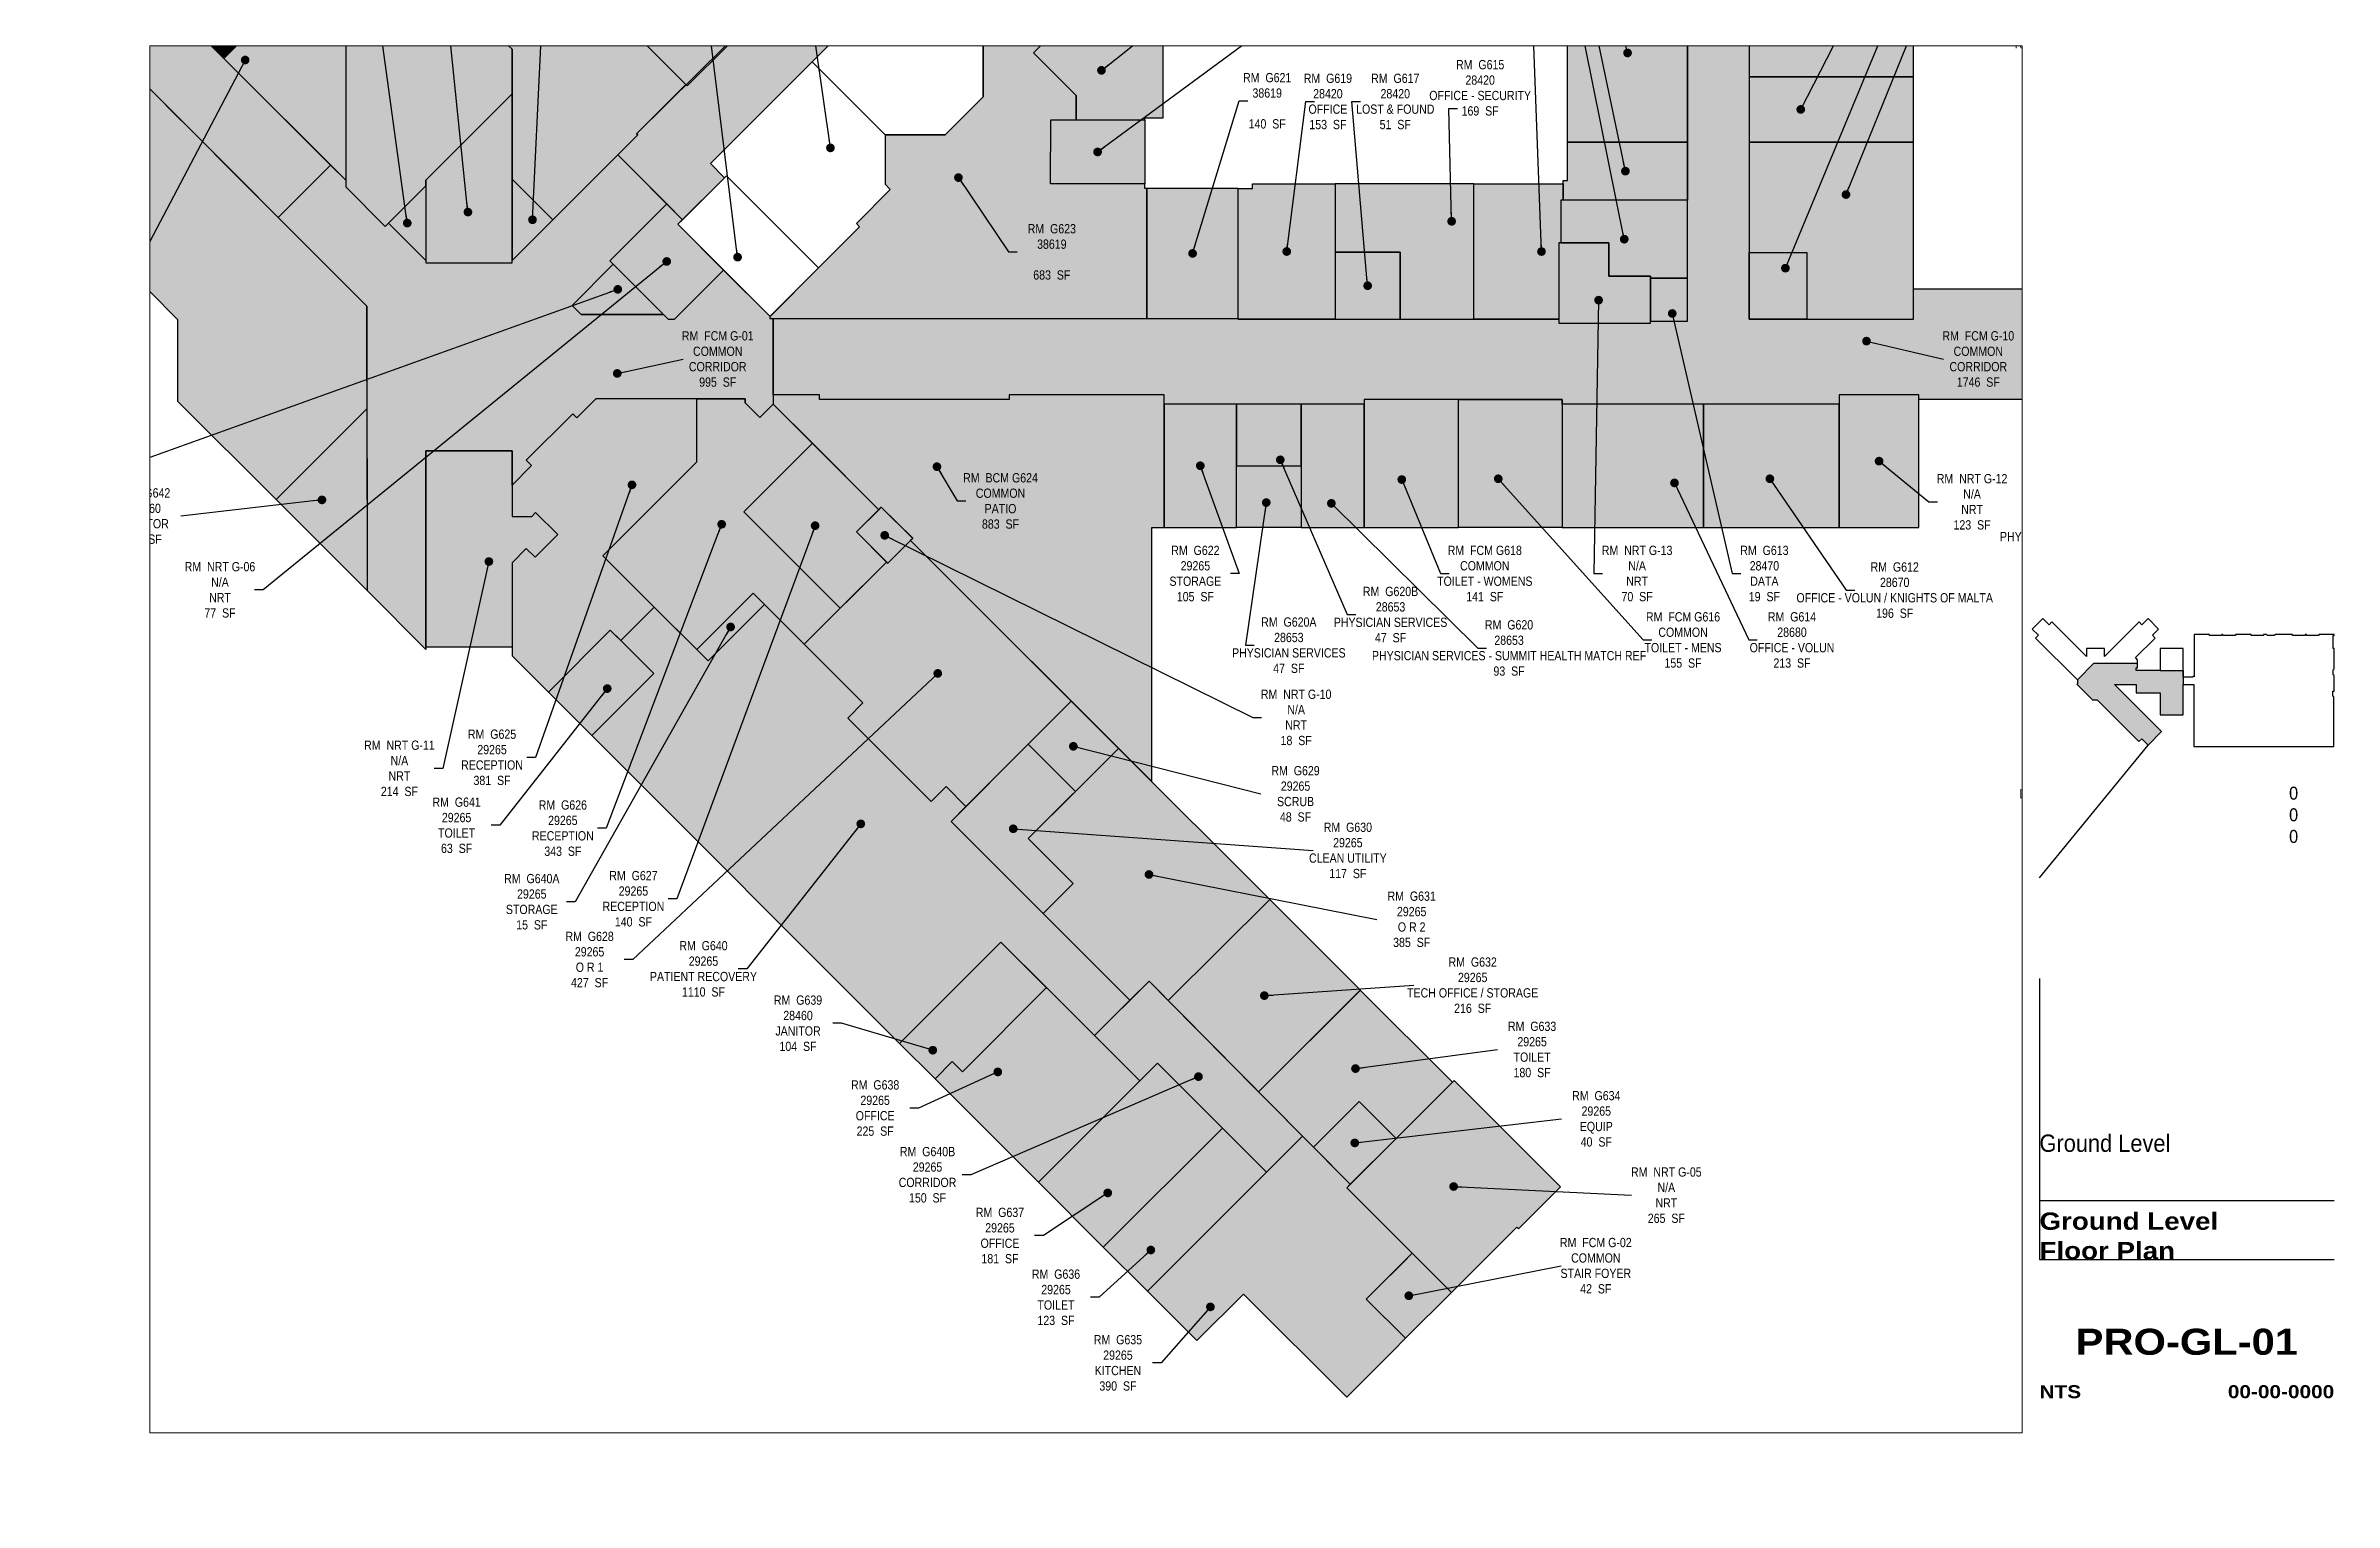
# Paper-space layout '01 new' of a CAD drawing. Header units: inches. Extents: x 0 to 16.5, y 0 to 10.5.
# The model-space entities are those that its viewports show. They can reach past a viewport. Long polylines and large blocks are cut down to what shows.
import ezdxf
from ezdxf.enums import TextEntityAlignment as Align

# ---------------------------------------------------------------- set-up
doc = ezdxf.new("R2010")
doc.units = ezdxf.units.IN
doc.header["$MEASUREMENT"] = 0
doc.layers.get('Defpoints').update_dxf_attribs({"color": 31})
for name, color, linetype in [('0-LABEL', 3, 'Continuous'), ('1-NRT', 200, 'Continuous'), ('1-NRT-PTN', 253, 'Continuous'), ('2-BCM', 140, 'Continuous'), ('2-BCM-PTN', 250, 'Continuous'), ('3-FCM', 190, 'Continuous'), ('3-FCM-PTN', 9, 'Continuous'), ('4-OCC', 6, 'Continuous'), ('4-OCC-PTN', 95, 'Continuous'), ('4-VACANT', 60, 'Continuous'), ('T-8', 8, 'Continuous'), ('T-TTLBLK-5', 5, 'Continuous')]:
    doc.layers.add(name, color=color, linetype=linetype)
doc.styles.add('Arial90', font='arial.ttf', dxfattribs={"width": 0.9})
doc.styles.add('ArialBlack', font='')
doc.styles.add('ArialN', font='ARIALN.TTF')
doc.styles.get('ArialBlack').set_extended_font_data('Arial Black')
doc.dimstyles.new('AB-120', dxfattribs={"dimscale": 120, "dimtxt": 0.125, "dimasz": 0.09375, "dimexe": 0.0625, "dimexo": 0.125, "dimgap": 0.375, "dimtad": 0, "dimtih": 1, "dimtoh": 1, "dimdec": 4, "dimrnd": 0.0625, "dimzin": 0, "dimdsep": 46, "dimlunit": 4, "dimtxsty": 'ArialN', "dimblk": 'ARCHTICK', "dimcen": 0.09375, "dimclrd": 256, "dimclre": 256, "dimclrt": 256, "dimadec": 0, "dimazin": 0, "dimtfac": 1, "dimtdec": 4, "dimtofl": 0, "dimtmove": 2, "dimatfit": 3, "dimldrblk": 'DOT', "dimfxl": 0, "dimfrac": 2, "dimtolj": 1, "dimtzin": 0, "dimlwd": -1, "dimlwe": -1, "dimarcsym": 0})

# ---------------------------------------------------------------- blocks, each defined once
blk = doc.blocks.new('gl outline')
at = {"layer": 'T-8'}
for points in [[(15.716, 2.25), (15.716, 2.248), (15.707, 2.248), (15.707, 2.244), (15.638, 2.244), (15.638, 2.451), (15.473, 2.451), (15.473, 2.291), (15.299, 2.291), (15.299, 2.312), (15.308, 2.312), (15.308, 2.37), (15.294, 2.385), (15.436, 2.526), (15.416, 2.546), (15.461, 2.591), (15.385, 2.667), (15.34, 2.622), (15.32, 2.642), (15.07, 2.392), (15.07, 2.451), (14.941, 2.451), (14.941, 2.392), (14.69, 2.642), (14.671, 2.622), (14.625, 2.667), (14.549, 2.591), (14.594, 2.546), (14.574, 2.526), (14.875, 2.225), (14.875, 2.197), (14.871, 2.194), (14.987, 2.078), (14.991, 2.081), (15.018, 2.081), (15.319, 1.78), (15.34, 1.8), (15.385, 1.755), (15.481, 1.852), (15.142, 2.191), (15.3, 2.191), (15.3, 2.132), (15.473, 2.132), (15.473, 1.972), (15.638, 1.972), (15.638, 2.191), (15.715, 2.191)], [(15.715, 2.191), (15.715, 1.744), (16.725, 1.744), (16.725, 1.95), (16.724, 1.95), (16.724, 2.102), (16.717, 2.108), (16.717, 2.108), (16.717, 2.143), (16.727, 2.143), (16.727, 2.256), (16.719, 2.262), (16.719, 2.296), (16.727, 2.303), (16.727, 2.351), (16.727, 2.451), (16.719, 2.451), (16.719, 2.544), (16.727, 2.544), (16.727, 2.552), (16.615, 2.552), (16.615, 2.544), (16.527, 2.544), (16.527, 2.552), (16.517, 2.552), (16.517, 2.544), (16.427, 2.544), (16.427, 2.552), (16.303, 2.552), (16.295, 2.544), (16.247, 2.544), (16.239, 2.552), (16.217, 2.552), (16.217, 2.544), (16.127, 2.544), (16.127, 2.552), (16.015, 2.552), (16.015, 2.544), (15.925, 2.544), (15.925, 2.552), (15.917, 2.552), (15.917, 2.544), (15.827, 2.544), (15.827, 2.552), (15.716, 2.552), (15.716, 2.25), (15.716, 2.247)]]:
    blk.add_lwpolyline(points, dxfattribs=at)
blk = doc.blocks.new('sheettext_11x17_occ')
at = {"layer": 'Defpoints'}
for p, q in [((0, 3.276), (0, 1.251)), ((0, 1.676), (2.125, 1.676)), ((0, 1.251), (2.125, 1.251))]:
    blk.add_line(p, q, dxfattribs=at)
at = {"style": 'Arial90', "width": 0.9}
for tag, p in [('INTERIORGROSSAREA', (1.865, 4.565)), ('USEABLEAREA', (1.865, 4.409)), ('COMMONAREA', (1.865, 4.253))]:
    blk.add_attdef(tag, text='', height=0.0938, dxfattribs=at).set_placement(p, align=Align.RIGHT)
blk.add_attdef('FLOOR', text='', height=0.125, dxfattribs=at).set_placement((0, 2.151), align=Align.TOP_LEFT)
at = {"layer": 'T-8', "style": 'ArialBlack'}
for tag, p, height in [('TITLE_1', (0, 1.464), 0.125), ('TITLE_2', (0, 1.251), 0.125), ('SCALE', (0, 0.25), 0.0938)]:
    blk.add_attdef(tag, p, '', height=height, dxfattribs=at)
blk.add_attdef('DWG#', text='', height=0.188, dxfattribs=at).set_placement((1.062, 0.751), align=Align.TOP_CENTER)
blk.add_attdef('DATE', text='', height=0.0938, dxfattribs=at).set_placement((2.125, 0.25), align=Align.RIGHT)
blk = doc.blocks.new('_ArchTick')
at = {"const_width": 0.15}
blk.add_lwpolyline([(-0.5, -0.5), (0.5, 0.5)], dxfattribs=at)
blk = doc.blocks.new('_Dot')
at = {"lineweight": -2}
blk.add_line((-0.5, 0), (-1, 0), dxfattribs=at)
at = {"const_width": 0.5}
blk.add_lwpolyline([(-0.25, 0, 1), (0.25, 0, 1)], format="xyb", close=True, dxfattribs=at)

msp = doc.modelspace()

# ---------------------------------------------------------------- hatches: boundary and pattern name
at = {"layer": '1-NRT-PTN'}
for points in [[(-1919, 1787.7), (-1919, 1680.4), (-1807.1, 1680.4), (-1807.1, 1899.7)], [(-1604.8, 1607.4), (-1596.3, 1607.4), (-1532.6, 1671), (-1591.9, 1730.3), (-1585.9, 1736.3), (-1606.4, 1756.8), (-1680.3, 1682.9)], [(-383.8, 1663), (-383.8, 1706.4), (-448.5, 1706.4), (-448.5, 1602), (-329.7, 1602), (-329.7, 1663)], [(18.5, 1509), (-84.7, 1509), (-84.7, 1337), (18.5, 1337)], [(-1807.1, 1181.7), (-1919, 1181.7), (-1919, 1436.2), (-1807.1, 1436.2), (-1807.1, 1351.3), (-1781.6, 1351.3), (-1776.7, 1356.2), (-1748, 1327.6), (-1777.4, 1298.3), (-1788.7, 1309.6), (-1807.1, 1291.2)], [(-1319.5, 1290.4), (-1287, 1322.9), (-1328.2, 1363.1), (-1360.2, 1331.1)], [(-503.3, 429), (-501, 426.6), (-446.4, 481.3), (-584.4, 619.3), (-723.9, 479.9), (-588.2, 344.1)]]:
    msp.add_hatch(color=256, dxfattribs=at).paths.add_polyline_path(points)
at = {"layer": '2-BCM-PTN'}
for points in [[(-1681.5, 2072), (-1681.5, 2267.5), (-1789.5, 2267.5), (-1936.5, 2267.5), (-2044.5, 2267.5), (-2044.5, 2086.5), (-2044.5, 2082.2), (-2049.6, 2077.1), (-2060.2, 2066.5), (-2060.2, 1991.5), (-2023.1, 1991.5), (-2023.1, 1787.5), (-2023.1, 1779), (-1971.7, 1727.6), (-1919, 1780.3), (-1919, 1787.7), (-1807.1, 1899.7), (-1807.1, 1904), (-1807.1, 1957.4), (-1814.3, 1964.7), (-1704, 2075), (-1691.3, 2062.3)], [(-977.1, 1337), (-961.1, 1337), (-961.1, 1509), (-1162.2, 1509), (-1162.2, 1503), (-1408.2, 1503), (-1408.2, 1509), (-1468.3, 1509), (-1468.3, 1497.1), (-1331.2, 1360), (-1328.2, 1363.1), (-1287, 1322.8), (-1289.9, 1320), (-977.1, 1007.3)]]:
    msp.add_hatch(color=256, dxfattribs=at).paths.add_polyline_path(points)
at = {"layer": '3-FCM-PTN'}
for points in [[(269.5, 1653), (323.5, 1653), (323.5, 1548), (290.5, 1548), (290.5, 1503), (18.5, 1503), (18.5, 1509), (-84.7, 1509), (-84.7, 1497), (-444.5, 1497), (-444.5, 1503), (-701.5, 1503), (-701.5, 1497), (-961.1, 1497), (-961.1, 1509), (-1162.2, 1509), (-1162.2, 1503), (-1408.2, 1503), (-1408.2, 1509), (-1468.3, 1509), (-1468.3, 1608), (-864.8, 1608), (-864.8, 1607.1), (-448.5, 1607.1), (-448.5, 1602), (-329.7, 1602), (-329.7, 1604.5), (-281.5, 1604.5), (-281.5, 2263), (-201.5, 2263), (-201.5, 1607.1), (11.5, 1607.1), (11.5, 1646.5), (269.5, 1646.5)], [(-1670.1, 1820.4), (-1606.4, 1756.8), (-1680.3, 1682.9), (-1675.8, 1678.4), (-1729.2, 1625), (-1717.6, 1613.4), (-1610.8, 1613.4), (-1604.8, 1607.4), (-1596.3, 1607.4), (-1532.6, 1671), (-1472.4, 1610.8), (-1472.6, 1610.5), (-1472.6, 1608), (-1468.3, 1608), (-1468.3, 1509), (-1468.3, 1497.1), (-1485.7, 1479.6), (-1504.7, 1498.6), (-1504.7, 1503.7), (-1698.6, 1503.7), (-1723.2, 1479.1), (-1728.5, 1484.5), (-1788.8, 1424.2), (-1781.9, 1417.2), (-1807.1, 1392), (-1807.1, 1436.2), (-1919, 1436.2), (-1919, 1178.7), (-1995, 1254.7), (-1995.1, 1491.2), (-1995.7, 1561), (-1995.7, 1600.3), (-1995.7, 1624.3), (-2110.7, 1739.3), (-2042.8, 1807.2), (-2023.1, 1787.5), (-2023.1, 1779), (-1971.7, 1727.6), (-1967.4, 1731.9), (-1919, 1683.4), (-1919, 1680.4), (-1807.1, 1680.4), (-1807.1, 1683.4)], [(-578.9, 1503), (-701.5, 1503), (-701.5, 1337), (-578.9, 1337)], [(-444.5, 1503), (-444.5, 1337), (-578.9, 1337), (-578.9, 1503)], [(-651.3, 382.8), (-685.3, 349), (-698.6, 335.7), (-647.6, 284.7), (-588.2, 344.1), (-639.1, 395)]]:
    msp.add_hatch(color=256, dxfattribs=at).paths.add_polyline_path(points)
at = {"layer": '4-OCC-PTN'}
for color, points in [(10, [(-628.5, 2658.4), (-595.6, 2691.2), (-609.2, 2704.3), (-563.3, 2750.2), (-651.1, 2838), (-1160.6, 2329.2), (-1645.5, 1847.6), (-1644.2, 1846.3), (-1670.1, 1820.4), (-1585.9, 1736.3), (-1531.5, 1790.7), (-1549.8, 1809.1), (-938.2, 2420.8), (-963.7, 2446.2), (-740.9, 2669), (-736, 2664), (-685.1, 2714.9)]), (43, [(-2110.7, 1739.3), (-2505.7, 2134.4), (-2501.5, 2138.6), (-2526.7, 2163.9), (-2533.1, 2157.5), (-2545.1, 2169.5), (-2551.8, 2162.8), (-2640.4, 2251.4), (-2652.8, 2239), (-2791.2, 2377.4), (-2776.3, 2392.3), (-2913.1, 2529), (-2912.4, 2529.7), (-3014.5, 2631.8), (-3008.8, 2637.5), (-3015.7, 2644.4), (-2987.9, 2672.2), (-3062, 2746.3), (-2992.2, 2816), (-2942.7, 2766.5), (-2900.3, 2809), (-2866.4, 2775), (-2938.5, 2702.9), (-2042.8, 1807.2)]), (10, [(-1364.3, 2389.2), (-1232.4, 2257.3), (-1579.8, 1910), (-1724.4, 2054.6), (-1704, 2075), (-1691.3, 2062.3), (-1681.5, 2072), (-1674.3, 2079.2), (-1607.8, 2145.7), (-1599.3, 2137.2), (-1538.5, 2198), (-1547, 2206.5)]), (43, [(-2181.2, 1945.6), (-2295.7, 2060.1), (-2164.2, 2191.7), (-2049.6, 2077.1)]), (43, [(-2060.2, 2066.5), (-2060.2, 1991.5), (-2023.1, 1991.5), (-2023.1, 1787.5), (-2181.2, 1945.6)]), (10, [(-1581.5, 1911.7), (-1724.4, 2054.6), (-1814.3, 1964.7), (-1807.1, 1957.4), (-1807.1, 1789), (-1754.3, 1736.2), (-1670.1, 1820.4), (-1644.2, 1846.3), (-1645.5, 1847.6)]), (132, [(11.5, 2043), (-201.5, 2043), (-201.5, 1921.7), (11.5, 1921.7)]), (43, [(-2494.4, 1860), (-2241.2, 1606.8), (-2241.2, 1500.9), (-2113.3, 1373), (-1995.1, 1491.2), (-1995.1, 1623.8), (-2363.3, 1992)]), (132, [(-437.5, 1993), (-281.5, 1993), (-281.5, 1837), (-437.5, 1837)]), (132, [(11.5, 1921.7), (-201.5, 1921.7), (-201.5, 1837), (11.5, 1837)]), (132, [(-281.5, 1761.6), (-443, 1761.6), (-443, 1787.1), (-437.5, 1787.1), (-437.5, 1837), (-281.5, 1837)]), (240, [(-201.5, 1837), (-201.5, 1693.7), (-126.9, 1693.7), (-126.9, 1607.1), (11.5, 1607.1), (11.5, 1837)]), (55, [(-1807.1, 1789), (-1807.1, 1683.4), (-1754.3, 1736.2)]), (240, [(-738.8, 1783), (-738.8, 1607.1), (-864.8, 1607.1), (-864.8, 1777), (-846.2, 1777), (-846.2, 1783)]), (240, [(-559.1, 1607.1), (-559.1, 1783), (-738.8, 1783), (-738.8, 1694.1), (-654.8, 1694.1), (-654.8, 1607.1)]), (240, [(-559.1, 1607.1), (-559.1, 1783), (-443, 1783), (-443, 1761.6), (-446, 1761.6), (-446, 1706.4), (-448.5, 1706.4), (-448.5, 1607.1)]), (10, [(-1919, 1780.3), (-1919, 1683.4), (-1967.4, 1731.9)]), (240, [(-383.8, 1663), (-329.7, 1663), (-329.7, 1660.4), (-281.5, 1660.4), (-281.5, 1761.6), (-446, 1761.6), (-446, 1706.4), (-383.8, 1706.4)]), (240, [(-654.8, 1607.1), (-654.8, 1694.1), (-738.8, 1694.1), (-738.8, 1607.1)]), (63, [(-201.5, 1693.7), (-126.9, 1693.7), (-126.9, 1607.1), (-201.5, 1607.1)]), (55, [(-1675.8, 1678.4), (-1610.8, 1613.4), (-1717.6, 1613.4), (-1729.2, 1625)]), (62, [(-281.5, 1604.5), (-281.5, 1660.4), (-329.7, 1660.4), (-329.7, 1604.5)]), (201, [(-1995.1, 1491.2), (-2113.3, 1373), (-1995, 1254.7), (-1995, 1326.3), (-1995, 1362.3)]), (120, [(-1698.6, 1503.7), (-1723.2, 1479.1), (-1728.5, 1484.5), (-1788.8, 1424.2), (-1781.9, 1417.2), (-1807.1, 1392), (-1807.1, 1351.3), (-1781.6, 1351.3), (-1776.7, 1356.2), (-1748, 1327.6), (-1777.4, 1298.3), (-1788.7, 1309.6), (-1807.1, 1291.2), (-1807.1, 1170.2), (-1760, 1123.1), (-1679.7, 1203.5), (-1666.2, 1190.1), (-1622.7, 1233.7), (-1689.2, 1300.2), (-1567.6, 1421.9), (-1567.6, 1503.7)]), (120, [(-1689.2, 1300.2), (-1567.6, 1421.9), (-1567.6, 1503.7), (-1504.7, 1503.7), (-1504.7, 1498.6), (-1485.7, 1479.6), (-1468.3, 1497.1), (-1417.5, 1446.3), (-1506.5, 1357.3), (-1381.2, 1232), (-1427.9, 1185.3), (-1494.2, 1251.6), (-1567.4, 1178.4), (-1622.7, 1233.7), (-1622.7, 1233.7)]), (120, [(-866.9, 1497), (-961.1, 1497), (-961.1, 1337), (-866.9, 1337)]), (46, [(-866.9, 1417), (-782.9, 1417), (-782.9, 1497), (-866.9, 1497)]), (46, [(-701.5, 1497), (-782.9, 1497), (-782.9, 1337), (-701.5, 1337)]), (132, [(-260.9, 1497), (-444.5, 1497), (-444.5, 1337), (-260.9, 1337)]), (63, [(-84.7, 1395), (-84.7, 1446), (-84.7, 1497), (-260.9, 1497), (-260.9, 1337), (-84.7, 1337)]), (120, [(-1417.5, 1446.3), (-1506.5, 1357.3), (-1381.2, 1232), (-1321.4, 1292), (-1360.2, 1331.1), (-1331.2, 1360)]), (46, [(-782.9, 1337), (-866.9, 1337), (-866.9, 1417), (-782.9, 1417)]), (120, [(-1351.8, 1109.2), (-1371.5, 1089.5), (-1263.1, 981.1), (-1243.7, 1000.6), (-1218.1, 975), (-1081.5, 1111.6), (-1289.9, 1320), (-1319.5, 1290.4), (-1321.2, 1292.1), (-1427.9, 1185.3)]), (120, [(-1567.4, 1178.4), (-1552.9, 1163.9), (-1479.7, 1237.1), (-1494.2, 1251.6)]), (120, [(-1703.8, 1066.9), (-1623.4, 1147.2), (-1666.2, 1190.1), (-1622.7, 1233.7), (-1552.9, 1163.9), (-1479.7, 1237.1), (-1351.8, 1109.2), (-1371.5, 1089.5), (-1263.1, 981.1), (-1243.7, 1000.6), (-1218.1, 975), (-1237.5, 955.5), (-1005.3, 723.3), (-1051.3, 677.5), (-1172.7, 798.9), (-1304.2, 667.4)]), (120, [(-1760, 1123.1), (-1679.7, 1203.5), (-1673, 1196.8), (-1666.2, 1190.1), (-1623.4, 1147.2), (-1703.8, 1066.9)]), (120, [(-1137.4, 1055.7), (-1081.5, 1111.6), (-1020.1, 1050.3), (-1076.1, 994.3)]), (120, [(-1237.5, 955.5), (-1137.4, 1055.7), (-1076.1, 994.3), (-1137.3, 933.1), (-1079.1, 874.9), (-1118, 836)]), (120, [(-1079.1, 874.9), (-1137.3, 933.1), (-1020.1, 1050.3), (-823.9, 854.3), (-955.5, 722.9), (-980.5, 748.1), (-1005.3, 723.3), (-1118, 836)]), (120, [(-838.3, 604.6), (-706.3, 736.5), (-823.9, 854.3), (-955.6, 722.9)]), (201, [(-1304.2, 667.4), (-1258.3, 621.4), (-1235.9, 643.8), (-1222.8, 630.7), (-1113.7, 739.9), (-1172.7, 798.9)]), (120, [(-1051.3, 677.5), (-980.5, 748.1), (-781.5, 547.2), (-828.2, 500.4), (-969.7, 641.8), (-992.6, 618.8)]), (120, [(-1258.3, 621.4), (-1235.9, 643.8), (-1222.8, 630.7), (-1113.7, 739.9), (-992.6, 618.8), (-1124.2, 487.3)]), (120, [(-838.3, 604.6), (-767.2, 532.8), (-707.9, 592.1), (-659.8, 544), (-586.8, 616.9), (-706.4, 736.5)]), (120, [(-1124.2, 487.3), (-969.7, 641.8), (-885.3, 557.5), (-1039.9, 403)]), (120, [(-659.8, 544), (-719.3, 484.6), (-767.2, 532.8), (-707.9, 592.1)]), (120, [(-1039.9, 403), (-885.3, 557.5), (-828.2, 500.4), (-982.7, 345.8)]), (120, [(-982.7, 345.8), (-918.6, 281.7), (-857.8, 342.2), (-723.9, 208.4), (-664.5, 267.8), (-647.6, 284.7), (-698.6, 335.7), (-639.1, 395), (-723.9, 479.9), (-719.3, 484.6), (-781.5, 547.2)])]:
    msp.add_hatch(color=color, dxfattribs=at).paths.add_polyline_path(points)
h = msp.add_hatch(color=172, dxfattribs=at)
h.dxf.hatch_style = 1
h.paths.add_polyline_path([(-962, 2033), (-1001.8, 2072.9), (-1006.1, 2077.1), (-1130.3, 1952.9), (-1075.1, 1897.6), (-1075.1, 1865.7), (-986.2, 1865.7), (-986.2, 1868.7), (-962, 1868.7)])
h = msp.add_hatch(color=172, dxfattribs=at)
h.dxf.hatch_style = 1
h.paths.add_polyline_path([(-1245.1, 1846.6), (-1323.2, 1846.6), (-1323.2, 1782.4), (-1316.3, 1775.4), (-1360.3, 1731.3), (-1356.1, 1727.1), (-1472.6, 1610.5), (-1472.6, 1608), (-983.2, 1608), (-983.2, 1777), (-986.2, 1777), (-986.2, 1782.7), (-1108.3, 1782.7), (-1108, 1865.7), (-1075.1, 1865.7), (-1075.1, 1897.6), (-1130.3, 1952.9), (-1109.4, 1973.8), (-1196, 1973.8), (-1196, 1895.7)])
h = msp.add_hatch(color=172, dxfattribs=at)
h.dxf.hatch_style = 1
h.paths.add_polyline_path([(-986.2, 1782.7), (-986.2, 1865.7), (-1108, 1865.7), (-1108.3, 1782.7)])
h = msp.add_hatch(color=172, dxfattribs=at)
h.dxf.hatch_style = 1
h.paths.add_polyline_path([(-864.8, 1777), (-983.2, 1777), (-983.2, 1678.8), (-983.2, 1608), (-864.8, 1608)])

# ---------------------------------------------------------------- linework, layer by layer
at = {"layer": '1-NRT'}
for points in [[(-1919, 1787.7), (-1919, 1787.7), (-1919, 1787.7), (-1919, 1680.4), (-1807.1, 1680.4), (-1807.1, 1899.7), (-1807.1, 1899.7), (-1807.1, 1899.7), (-1919, 1787.7)], [(-383.8, 1663), (-383.8, 1706.4), (-448.5, 1706.4), (-448.5, 1602), (-329.7, 1602), (-329.7, 1663), (-383.8, 1663)], [(18.5, 1509), (-84.7, 1509), (-84.7, 1337), (18.5, 1337), (18.5, 1509)]]:
    msp.add_lwpolyline(points, dxfattribs=at)
for points in [[(-1604.8, 1607.4), (-1596.3, 1607.4), (-1532.6, 1671), (-1591.9, 1730.3), (-1585.9, 1736.3), (-1606.4, 1756.8), (-1680.3, 1682.9)], [(-1807.1, 1181.7), (-1919, 1181.7), (-1919, 1436.2), (-1807.1, 1436.2), (-1807.1, 1351.3), (-1781.6, 1351.3), (-1776.7, 1356.2), (-1748, 1327.6), (-1777.4, 1298.3), (-1788.7, 1309.6), (-1807.1, 1291.2)], [(-1360.2, 1331.1), (-1328.2, 1363.1), (-1287, 1322.9), (-1319.5, 1290.4)], [(-503.3, 429), (-501, 426.6), (-446.4, 481.3), (-584.4, 619.3), (-723.9, 479.9), (-588.2, 344.1), (-588.2, 344.1)]]:
    msp.add_lwpolyline(points, close=True, dxfattribs=at)
at = {"layer": '2-BCM'}
msp.add_lwpolyline([(-1681.5, 2072), (-1681.5, 2267.5), (-1789.5, 2267.5), (-1936.5, 2267.5), (-2044.5, 2267.5), (-2044.5, 2086.5), (-2044.5, 2082.2), (-2049.6, 2077.1), (-2060.2, 2066.5), (-2060.2, 1991.5), (-2023.1, 1991.5), (-2023.1, 1787.5), (-2023.1, 1779), (-1971.7, 1727.6), (-1919, 1780.3), (-1919, 1787.7), (-1807.1, 1899.7), (-1807.1, 1904), (-1807.1, 1957.4), (-1814.3, 1964.7), (-1704, 2075), (-1691.3, 2062.3), (-1681.5, 2072)], dxfattribs=at)
msp.add_lwpolyline([(-977.1, 1337), (-961.1, 1337), (-961.1, 1509), (-1162.2, 1509), (-1162.2, 1503), (-1408.2, 1503), (-1408.2, 1509), (-1468.3, 1509), (-1468.3, 1497.1), (-1331.2, 1360), (-1328.2, 1363.1), (-1287, 1322.8), (-1289.9, 1320), (-977.1, 1007.3), (-977.1, 1337)], close=True, dxfattribs=at)
at = {"layer": '3-FCM'}
for points in [[(290.5, 1503), (18.5, 1503), (18.5, 1509), (-84.7, 1509), (-84.7, 1497), (-444.5, 1497), (-444.5, 1503), (-701.5, 1503), (-701.5, 1497), (-961.1, 1497), (-961.1, 1509), (-1162.2, 1509), (-1162.2, 1503), (-1408.2, 1503), (-1408.2, 1509), (-1468.3, 1509), (-1468.3, 1608), (-864.8, 1608), (-864.8, 1607.1), (-448.5, 1607.1), (-448.5, 1602), (-329.7, 1602), (-329.7, 1604.5), (-281.5, 1604.5), (-281.5, 2263)], [(-201.5, 2263), (-201.5, 1607.1), (11.5, 1607.1), (11.5, 1646.5), (269.5, 1646.5)], [(-578.9, 1503), (-701.5, 1503), (-701.5, 1337), (-578.9, 1337), (-578.9, 1503)], [(-444.5, 1503), (-444.5, 1337), (-578.9, 1337), (-578.9, 1503), (-444.5, 1503)]]:
    msp.add_lwpolyline(points, dxfattribs=at)
for points in [[(-1670.1, 1820.4), (-1606.4, 1756.8), (-1680.3, 1682.9), (-1675.8, 1678.4), (-1729.2, 1625), (-1717.6, 1613.4), (-1610.8, 1613.4), (-1604.8, 1607.4), (-1596.3, 1607.4), (-1532.6, 1671), (-1472.4, 1610.8), (-1472.6, 1610.5), (-1472.6, 1608), (-1468.3, 1608), (-1468.3, 1509), (-1468.3, 1497.1), (-1485.7, 1479.6), (-1504.7, 1498.6), (-1504.7, 1503.7), (-1698.6, 1503.7), (-1723.2, 1479.1), (-1728.5, 1484.5), (-1788.8, 1424.2), (-1781.9, 1417.2), (-1807.1, 1392), (-1807.1, 1436.2), (-1919, 1436.2), (-1919, 1178.7), (-1995, 1254.7), (-1995.1, 1491.2), (-1995.7, 1561), (-1995.7, 1600.3), (-1995.7, 1624.3), (-2110.7, 1739.3), (-2042.8, 1807.2), (-2023.1, 1787.5), (-2023.1, 1779), (-1971.7, 1727.6), (-1967.4, 1731.9), (-1919, 1683.4), (-1919, 1680.4), (-1807.1, 1680.4), (-1807.1, 1683.4)], [(-698.6, 335.7), (-685.3, 349), (-651.3, 382.8), (-639.1, 395), (-588.2, 344.1), (-647.6, 284.7)]]:
    msp.add_lwpolyline(points, close=True, dxfattribs=at)
at = {"layer": '4-OCC'}
for points in [[(-628.5, 2658.4), (-595.6, 2691.2), (-609.2, 2704.3), (-563.3, 2750.2), (-651.1, 2838), (-1160.6, 2329.2), (-1645.5, 1847.6), (-1644.2, 1846.3), (-1670.1, 1820.4), (-1585.9, 1736.3), (-1531.5, 1790.7), (-1549.8, 1809.1), (-938.2, 2420.8), (-963.7, 2446.2), (-740.9, 2669), (-736, 2664), (-685.1, 2714.9), (-628.5, 2658.4)], [(-1364.3, 2389.2), (-1232.4, 2257.3), (-1579.8, 1910), (-1724.4, 2054.6), (-1704, 2075), (-1691.3, 2062.3), (-1681.5, 2072), (-1674.3, 2079.2), (-1607.8, 2145.7), (-1599.3, 2137.2), (-1538.5, 2198), (-1547, 2206.5), (-1364.3, 2389.2)], [(-2494.4, 1860), (-2241.2, 1606.8), (-2241.2, 1500.9), (-2113.3, 1373), (-1995.1, 1491.2), (-1995.1, 1623.8), (-2363.3, 1992), (-2494.4, 1860)], [(-559.1, 1607.1), (-559.1, 1783), (-443, 1783), (-443, 1761.6), (-446, 1761.6), (-446, 1706.4), (-448.5, 1706.4), (-448.5, 1607.1)], [(-383.8, 1663), (-329.7, 1663), (-329.7, 1660.4), (-281.5, 1660.4), (-281.5, 1761.6), (-446, 1761.6), (-446, 1706.4), (-383.8, 1706.4)], [(-1698.6, 1503.7), (-1723.2, 1479.1), (-1728.5, 1484.5), (-1788.8, 1424.2), (-1781.9, 1417.2), (-1807.1, 1392), (-1807.1, 1351.3), (-1781.6, 1351.3), (-1776.7, 1356.2), (-1748, 1327.6), (-1777.4, 1298.3), (-1788.7, 1309.6), (-1807.1, 1291.2), (-1807.1, 1170.2), (-1760, 1123.1), (-1679.7, 1203.5), (-1666.2, 1190.1), (-1622.7, 1233.7), (-1689.2, 1300.2), (-1567.6, 1421.9), (-1567.6, 1503.7)], [(-1689.2, 1300.2), (-1567.6, 1421.9), (-1567.6, 1503.7), (-1504.7, 1503.7), (-1504.7, 1498.6), (-1485.7, 1479.6), (-1468.3, 1497.1), (-1417.5, 1446.3), (-1506.5, 1357.3), (-1381.2, 1232), (-1427.9, 1185.3), (-1494.2, 1251.6), (-1567.4, 1178.4), (-1622.7, 1233.7), (-1622.7, 1233.7), (-1689.2, 1300.2)], [(-866.9, 1417), (-782.9, 1417), (-782.9, 1497), (-866.9, 1497)], [(-1506.5, 1357.3), (-1417.5, 1446.3), (-1331.2, 1360), (-1360.2, 1331.1), (-1321.4, 1292), (-1381.2, 1232)], [(-782.9, 1337), (-866.9, 1337), (-866.9, 1417), (-782.9, 1417)], [(-1427.9, 1185.3), (-1321.2, 1292.1), (-1319.5, 1290.4), (-1289.9, 1320), (-1081.5, 1111.6), (-1218.1, 975), (-1243.7, 1000.6), (-1263.1, 981.1), (-1371.5, 1089.5), (-1351.8, 1109.2), (-1427.9, 1185.3), (-1427.9, 1185.3)], [(-1552.9, 1163.9), (-1479.7, 1237.1), (-1494.2, 1251.6), (-1567.4, 1178.4)], [(-1703.8, 1066.9), (-1623.4, 1147.2), (-1666.2, 1190.1), (-1622.7, 1233.7), (-1552.9, 1163.9), (-1479.7, 1237.1), (-1351.8, 1109.2), (-1371.5, 1089.5), (-1263.1, 981.1), (-1243.7, 1000.6), (-1218.1, 975), (-1237.5, 955.5), (-1005.3, 723.3), (-1051.3, 677.5), (-1172.7, 798.9), (-1304.2, 667.4)], [(-1760, 1123.1), (-1679.7, 1203.5), (-1673, 1196.8), (-1666.2, 1190.1), (-1623.4, 1147.2), (-1703.8, 1066.9)], [(-1137.4, 1055.7), (-1081.5, 1111.6), (-1020.1, 1050.3), (-1076.1, 994.3)], [(-1237.5, 955.5), (-1137.4, 1055.7), (-1076.1, 994.3), (-1137.3, 933.1), (-1079.1, 874.9), (-1118, 836)], [(-1079.1, 874.9), (-1137.3, 933.1), (-1020.1, 1050.3), (-823.9, 854.3), (-955.5, 722.9), (-980.5, 748.1), (-1005.3, 723.3), (-1118, 836)], [(-838.3, 604.6), (-706.3, 736.5), (-823.9, 854.3), (-955.6, 722.9)], [(-1304.2, 667.4), (-1172.7, 798.9), (-1113.7, 739.9), (-1222.8, 630.7), (-1235.9, 643.8), (-1258.3, 621.4)], [(-1051.3, 677.5), (-980.5, 748.1), (-781.5, 547.2), (-828.2, 500.4), (-969.7, 641.8), (-992.6, 618.8)], [(-1258.3, 621.4), (-1235.9, 643.8), (-1222.8, 630.7), (-1113.7, 739.9), (-992.6, 618.8), (-1124.2, 487.3)], [(-838.3, 604.6), (-706.4, 736.5), (-586.8, 616.9), (-659.8, 544), (-707.9, 592.1), (-767.2, 532.8), (-838.3, 604.6)], [(-1124.2, 487.3), (-969.7, 641.8), (-885.3, 557.5), (-1039.9, 403)], [(-659.8, 544), (-719.3, 484.6), (-767.2, 532.8), (-707.9, 592.1)], [(-1039.9, 403), (-885.3, 557.5), (-828.2, 500.4), (-982.7, 345.8)], [(-982.7, 345.8), (-781.5, 547.2), (-719.3, 484.6), (-723.9, 479.9), (-639.1, 395), (-698.6, 335.7), (-647.6, 284.7), (-664.5, 267.8), (-664.5, 267.8), (-723.9, 208.4), (-857.8, 342.2), (-918.6, 281.7)]]:
    msp.add_lwpolyline(points, close=True, dxfattribs=at)
for points in [[(-2938.5, 2702.9), (-2042.8, 1807.2), (-2110.7, 1739.3), (-2110.7, 1739.3), (-2505.7, 2134.4)], [(-2181.2, 1945.6), (-2295.7, 2060.1), (-2164.2, 2191.7), (-2049.6, 2077.1), (-2049.6, 2077.1), (-2049.6, 2077.1), (-2181.2, 1945.6)], [(-2060.2, 2066.5), (-2060.2, 1991.5), (-2023.1, 1991.5), (-2023.1, 1787.5), (-2181.2, 1945.6), (-2060.2, 2066.5)], [(-1581.5, 1911.7), (-1724.4, 2054.6), (-1814.3, 1964.7), (-1807.1, 1957.4), (-1807.1, 1789), (-1754.3, 1736.2), (-1670.1, 1820.4), (-1644.2, 1846.3), (-1645.5, 1847.6), (-1581.5, 1911.7)], [(-1075.1, 1865.7), (-986.2, 1865.7), (-986.2, 1868.7), (-962, 1868.7), (-962, 2033), (-1001.8, 2072.9), (-1006.1, 2077.1), (-1130.3, 1952.9), (-1075.1, 1897.6), (-1075.1, 1865.7)], [(11.5, 2043), (-201.5, 2043), (-201.5, 1921.7), (11.5, 1921.7), (11.5, 2043)], [(-2236.1, 1864.7), (-2363.3, 1992)], [(-437.5, 1993), (-281.5, 1993), (-281.5, 1837), (-437.5, 1837), (-437.5, 1993)], [(-1130.3, 1952.9), (-1109.4, 1973.8), (-1196, 1973.8), (-1196, 1895.7), (-1245.1, 1846.6), (-1323.2, 1846.6), (-1323.2, 1782.4), (-1316.3, 1775.4), (-1360.3, 1731.3), (-1356.1, 1727.1), (-1472.6, 1610.5), (-1472.6, 1608), (-983.2, 1608), (-983.2, 1777), (-986.2, 1777), (-986.2, 1782.7), (-1108.3, 1782.7), (-1108, 1865.7), (-1108, 1865.7), (-1075.1, 1865.7), (-1075.1, 1897.6), (-1130.3, 1952.9)], [(11.5, 1921.7), (-201.5, 1921.7), (-201.5, 1837), (11.5, 1837), (11.5, 1921.7)], [(-1108, 1865.7), (-986.2, 1865.7), (-986.2, 1782.7), (-1108.3, 1782.7), (-1108, 1865.7)], [(-281.5, 1761.6), (-443, 1761.6), (-443, 1787.1), (-437.5, 1787.1), (-437.5, 1837), (-281.5, 1837), (-281.5, 1761.6)], [(-201.5, 1837), (-201.5, 1693.7), (-126.9, 1693.7), (-126.9, 1607.1), (11.5, 1607.1), (11.5, 1837), (-201.5, 1837)], [(-1807.1, 1789), (-1807.1, 1683.4), (-1754.3, 1736.2), (-1807.1, 1789)], [(-738.8, 1783), (-738.8, 1607.1), (-864.8, 1607.1), (-864.8, 1777), (-846.2, 1777), (-846.2, 1783), (-738.8, 1783)], [(-559.1, 1607.1), (-559.1, 1783), (-738.8, 1783), (-738.8, 1783), (-738.8, 1783), (-738.8, 1694.1), (-738.8, 1694.1), (-738.8, 1694.1), (-654.8, 1694.1), (-654.8, 1694.1), (-654.8, 1694.1), (-654.8, 1607.1), (-559.1, 1607.1)], [(-1919, 1780.3), (-1919, 1683.4), (-1967.4, 1731.9), (-1919, 1780.3)], [(-864.8, 1777), (-983.2, 1777), (-983.2, 1777), (-983.2, 1678.8), (-983.2, 1608), (-864.8, 1608), (-864.8, 1608), (-864.8, 1608), (-864.8, 1777)], [(-654.8, 1607.1), (-654.8, 1694.1), (-738.8, 1694.1), (-738.8, 1607.1), (-654.8, 1607.1)], [(-201.5, 1693.7), (-126.9, 1693.7), (-126.9, 1607.1), (-201.5, 1607.1), (-201.5, 1693.7)], [(-1675.8, 1678.4), (-1610.8, 1613.4), (-1717.6, 1613.4), (-1729.2, 1625), (-1675.8, 1678.4)], [(-281.5, 1604.5), (-281.5, 1660.4), (-329.7, 1660.4), (-329.7, 1604.5), (-281.5, 1604.5)], [(-1995.1, 1491.2), (-2113.3, 1373), (-1995, 1254.7), (-1995, 1326.3), (-1995, 1362.3), (-1995.1, 1491.2)], [(-866.9, 1497), (-961.1, 1497), (-961.1, 1337), (-866.9, 1337), (-866.9, 1497)], [(-701.5, 1497), (-782.9, 1497), (-782.9, 1337), (-701.5, 1337), (-701.5, 1497)], [(-260.9, 1497), (-444.5, 1497), (-444.5, 1337), (-260.9, 1337), (-260.9, 1497)], [(-84.7, 1395), (-84.7, 1446), (-84.7, 1497), (-260.9, 1497), (-260.9, 1337), (-84.7, 1337), (-84.7, 1395)]]:
    msp.add_lwpolyline(points, dxfattribs=at)
at = {"layer": '4-VACANT'}
for points in [[(-1199.3, 2159.6), (-1290.5, 2068.4), (-1196, 1973.8), (-1109.4, 1973.8), (-1061.4, 2021.8), (-1199.3, 2159.6)], [(-1196, 1973.8), (-1290.5, 2068.4), (-1417.8, 1941.1), (-1323.2, 1846.6), (-1316.7, 1846.6), (-1245.1, 1846.6), (-1245.1, 1846.6), (-1196, 1895.7), (-1196, 1973.8)], [(-1591.9, 1730.3), (-1472.4, 1610.8), (-1409.5, 1673.7), (-1529, 1793.2), (-1591.9, 1730.3)]]:
    msp.add_lwpolyline(points, dxfattribs=at)
msp.add_lwpolyline([(-1356.1, 1727.1), (-1409.5, 1673.7), (-1529, 1793.2), (-1531.5, 1790.7), (-1549.8, 1809.1), (-1417.8, 1941.1), (-1323.2, 1846.6), (-1323.2, 1782.4), (-1316.3, 1775.4), (-1360.3, 1731.3)], close=True, dxfattribs=at)

# ---------------------------------------------------------------- texts
at = {"layer": '0-LABEL', "char_height": 12, "attachment_point": 5, "style": 'ArialN'}
for s, insert in [('RM  G488\\P28340\\PREFRIGERATOR\\P499  SF', (197.5, 1974.8)), ('RM  G615\\P28420\\POFFICE - SECURITY\\P169  SF', (-550.8, 1907.4)), ('RM  G621\\P38619\\P\\P140  SF', (-827.2, 1890.6)), ('RM  G619\\P28420\\POFFICE\\P153  SF', (-748.4, 1889.7)), ('RM  G617\\P28420\\PLOST & FOUND\\P51  SF', (-661, 1889.7)), ('RM  G623\\P38619\\P\\P683  SF', (-1106.7, 1694.5)), ('RM  FCM G101\\PCOMMON\\PCORRIDOR\\P1993  SF', (200.5, 1690.7)), ('RM  FCM G-01\\PCOMMON\\PCORRIDOR\\P995  SF', (-1540.3, 1555.5)), ('RM  FCM G-10\\PCOMMON\\PCORRIDOR\\P1746  SF', (95.7, 1555.5)), ('RM  BCM G624\\PCOMMON\\PPATIO\\P883  SF', (-1173.3, 1371.3)), ('RM  NRT G-12\\PN/A\\PNRT\\P123  SF', (87.6, 1370.2)), ('RM  G642\\P28460\\PJANITOR\\P97  SF', (-2282.1, 1351.7)), ('RM  G591\\P38619\\PPHYSICIAN SERVICES\\P151  SF', (197.5, 1335)), ('RM  G622\\P29265\\PSTORAGE\\P105  SF', (-920.4, 1277.1)), ('RM  FCM G618\\PCOMMON\\PTOILET - WOMENS\\P141  SF', (-544.8, 1277.1)), ('RM  NRT G-13\\PN/A\\PNRT\\P70  SF', (-347.1, 1277.1)), ('RM  G613\\P28470\\PDATA\\P19  SF', (-181.9, 1277.1)), ('RM  NRT G-06\\PN/A\\PNRT\\P77  SF', (-2186.3, 1255.9)), ('RM  G612\\P28670\\POFFICE - VOLUN / KNIGHTS OF MALTA\\P196  SF', (-12.8, 1255.6)), ('RM  G620B\\P28653\\PPHYSICIAN SERVICES\\P47  SF', (-667.1, 1223.8)), ('RM  G620A\\P28653\\PPHYSICIAN SERVICES\\P47  SF', (-799.1, 1184.1)), ('RM  FCM G616\\PCOMMON\\PTOILET - MENS\\P155  SF', (-287.5, 1190.9)), ('RM  G614\\P28680\\POFFICE - VOLUN\\P213  SF', (-146.1, 1190.9)), ('RM  G620\\P28653\\PPHYSICIAN SERVICES - SUMMIT HEALTH MATCH REF\\P93  SF', (-513.3, 1180.5)), ('RM  NRT G-10\\PN/A\\PNRT\\P18  SF', (-789.6, 1090.4)), ('RM  G625\\P29265\\PRECEPTION\\P381  SF', (-1833.2, 1038.6)), ('RM  NRT G-11\\PN/A\\PNRT\\P214  SF', (-1953.4, 1024.3)), ('RM  G629\\P29265\\PSCRUB\\P48  SF', (-790.4, 991.2)), ('RM  G595A\\P27520\\PLAB STORAGE\\P16  SF', (197.5, 1001.5)), ('RM  G641\\P29265\\PTOILET\\P63  SF', (-1879.2, 950.4)), ('RM  G626\\P29265\\PRECEPTION\\P343  SF', (-1741.3, 946.7)), ('RM  G630\\P29265\\PCLEAN UTILITY\\P117  SF', (-722.5, 917.8)), ('RM  G627\\P29265\\PRECEPTION\\P140  SF', (-1649.7, 855.1)), ('RM  G640A\\P29265\\PSTORAGE\\P15  SF', (-1781.6, 851.2)), ('RM  G631\\P29265\\PO R 2\\P385  SF', (-639.7, 828.4)), ('RM  G584\\P27520\\PLAB SUPPLY\\P207  SF', (197.5, 816.6)), ('RM  G628\\P29265\\PO R 1\\P427  SF', (-1706.6, 776.2)), ('RM  G640\\P29265\\PPATIENT RECOVERY\\P1110  SF', (-1558.8, 764.1)), ('RM  G632\\P29265\\PTECH OFFICE / STORAGE\\P216  SF', (-560.5, 742.9)), ('RM  NRT G-17\\PN/A\\PNRT\\P236  SF', (197.5, 724.1)), ('RM  G639\\P28460\\PJANITOR\\P104  SF', (-1436.1, 693.5)), ('RM  G633\\P29265\\PTOILET\\P180  SF', (-483.4, 659.5)), ('RM  G638\\P29265\\POFFICE\\P225  SF', (-1336, 583.5)), ('RM  G634\\P29265\\PEQUIP\\P40  SF', (-400.1, 569.5)), ('RM  G586\\P27520\\PLAB CUTTING\\P204  SF', (197.5, 537)), ('RM  G640B\\P29265\\PCORRIDOR\\P150  SF', (-1268, 496.9)), ('RM  NRT G-05\\PN/A\\PNRT\\P265  SF', (-309.2, 470.4)), ('RM  G637\\P29265\\POFFICE\\P181  SF', (-1174, 418)), ('RM  FCM G-02\\PCOMMON\\PSTAIR FOYER\\P42  SF', (-400.7, 378.9)), ('RM  G636\\P29265\\PTOILET\\P123  SF', (-1101.3, 337.9)), ('RM  G635\\P29265\\PKITCHEN\\P390  SF', (-1020.9, 252.8)), ('RM  G599\\P08060\\PLAB STORAGE\\P422  SF', (197.5, 163.2))]:
    msp.add_mtext(s, dxfattribs=dict(at, insert=insert))

# ---------------------------------------------------------------- leaders
at = {"layer": '0-LABEL', "annotation_type": 0, "has_hookline": 1}
for points, hookline_direction, text_width in [([(-1780.7, 1736.2), (-1745.2, 2478.7), (-1756.4, 2478.7)], 1, 79.9), ([(-1943.2, 1731.9), (-2034.4, 2397.5), (-2045.6, 2397.5)], 1, 77.1), ([(-1394, 1829.5), (-1468.9, 2358.1), (-1480.1, 2358.1)], 1, 60.9), ([(-1864.5, 1746.2), (-1924.8, 2338.4), (-1936, 2338.4)], 1, 90), ([(-359.5, 1952.7), (-440.8, 2281.7), (-452.1, 2281.7)], 1, 60.9), ([(-1514.5, 1687.7), (-1579.3, 2210.2), (-1590.5, 2210.2)], 1, 69.9), ([(-362.3, 1799.3), (-444.9, 2195.7), (-456.1, 2195.7)], 1, 60.9), ([(-134.7, 1879.4), (27.3, 2195.7), (38.6, 2195.7)], 0, 61), ([(-363.8, 1711), (-444.9, 2110.9), (-456.1, 2110.9)], 1, 60.9), ([(-154.6, 1673.4), (27.3, 2110.9), (38.6, 2110.9)], 0, 59.1), ([(-1042.3, 1930.1), (-882.9, 2055.6), (-871.6, 2055.6)], 0, 70.8), ([(-471.2, 1695), (-483.3, 2022.6), (-494.5, 2022.6)], 1, 181), ([(-76, 1768.9), (27.3, 2023), (38.6, 2023)], 0, 60.9), ([(-1047.3, 1824.2), (-783.4, 2018.8), (-772.2, 2018.8)], 0, 70.8), ([(573.1, 1802.6), (253.8, 1974.8), (242.5, 1974.8)], 1, 108), ([(-924, 1692.5), (-863.4, 1890.6), (-852.2, 1890.6)], 0, 59.1), ([(-801.8, 1695), (-776.9, 1889.7), (-765.6, 1889.7)], 0, 61), ([(-696.8, 1650.6), (-717.3, 1889.7), (-706, 1889.7)], 0, 99.8), ([(-587.8, 1734.2), (-591.4, 1880.8), (-580.1, 1880.8)], 0, 131.3), ([(405.5, 1801.4), (253.8, 1873.7), (242.5, 1873.7)], 1, 64), ([(-1227.9, 1790.9), (-1162.9, 1694.5), (-1151.7, 1694.5)], 0, 60.9), ([(324.1, 1757.6), (256.8, 1783.6), (245.5, 1783.6)], 1, 64), ([(-1606.5, 1682.1), (-2130.1, 1255.9), (-2141.3, 1255.9)], 1, 89.9), ([(-1670, 1645.9), (-2322.1, 1411.5), (-2333.3, 1411.5)], 1, 61), ([(-397.1, 1631.9), (-403.4, 1277.1), (-392.1, 1277.1)], 0, 89.9), ([(-301.5, 1614.6), (-223.6, 1277.1), (-212.4, 1277.1)], 0, 60.9), ([(-49.4, 1578.7), (50.7, 1555.5)], 0, 91.4), ([(-1670.7, 1536.8), (-1585.3, 1555.5)], 0, 89.6), ([(-810.2, 1424.7), (-723.3, 1223.8), (-712.1, 1223.8)], 0, 145.6), ([(-33.1, 1423), (31.3, 1370.2), (42.6, 1370.2)], 0, 89.9), ([(-1651.6, 1392.2), (-1777, 1038.6), (-1788.2, 1038.6)], 1, 78), ([(-1255.8, 1415.8), (-1229.5, 1371.3), (-1218.3, 1371.3)], 0, 95.3), ([(-914, 1417), (-863.5, 1277.1), (-874.7, 1277.1)], 1, 65.9), ([(-652.5, 1399.1), (-602.2, 1277.1), (-590.9, 1277.1)], 0, 122.7), ([(-527.3, 1400.1), (-339.2, 1190.9), (-328, 1190.9)], 0, 99), ([(-298.6, 1394.7), (-202.3, 1190.9), (-191.1, 1190.9)], 0, 108.1), ([(-174.8, 1400.1), (-75.7, 1255.6), (-64.5, 1255.6)], 0, 254.5), ([(-2053.9, 1372.7), (-2237.1, 1351.7)], 1, 60.9), ([(-828.4, 1369.2), (-855.4, 1184.1), (-844.1, 1184.1)], 0, 145.6), ([(-743.9, 1368.2), (-553.8, 1180.5), (-542.5, 1180.5)], 0, 354.2), ([(-1535.2, 1341.1), (-1685, 946.7), (-1696.3, 946.7)], 1, 78), ([(-1413.9, 1339.2), (-1593.4, 855.1), (-1604.7, 855.1)], 1, 78), ([(-1323.6, 1326.7), (-845.9, 1090.4), (-834.6, 1090.4)], 0, 89.9), ([(-1837.3, 1292.7), (-1897.1, 1024.3), (-1908.4, 1024.3)], 1, 88), ([(338.5, 1258), (253.8, 1197), (242.5, 1197)], 1, 60.9), ([(-1523.6, 1207.8), (-1725.3, 851.2), (-1736.6, 851.2)], 1, 70.8), ([(341.9, 1156), (253.8, 1109.9), (242.5, 1109.9)], 1, 60.9), ([(-1683.7, 1127.8), (-1823, 950.4), (-1834.2, 950.4)], 1, 59.1), ([(-1254.7, 1147.5), (-1650.3, 776.2), (-1661.6, 776.2)], 1, 61), ([(-1078.8, 1053), (-835.4, 991.2)], 0, 61), ([(-1354.6, 952.3), (-1502.5, 764.1), (-1513.8, 764.1)], 1, 137.8), ([(-1156.8, 945.9), (-767.5, 917.8)], 0, 100.1), ([(-980.6, 886.6), (-684.7, 828.4)], 0, 59.1), ([(396.5, 872.5), (253.8, 724.1), (242.5, 724.1)], 1, 89.9), ([(465, 823.5), (253.8, 632), (242.5, 632)], 1, 60.9), ([(-830.9, 729.4), (-636.8, 742.9)], 0, 169.2), ([(-1261.2, 658.6), (-1379.8, 693.5), (-1391.1, 693.5)], 1, 61), ([(-712.6, 634.7), (-528.4, 659.5)], 0, 60.9), ([(-1176.8, 630.4), (-1279.8, 583.5), (-1291, 583.5)], 1, 61), ([(-916.4, 624.3), (-1211.7, 496.9), (-1223, 496.9)], 1, 74), ([(-713.5, 538.3), (-445.1, 569.5)], 0, 60.9), ([(-1034.1, 473.4), (-1117.7, 418), (-1129, 418)], 1, 60.9), ([(-585.2, 481.7), (-354.2, 470.4)], 0, 90), ([(-978.2, 399.3), (-1045.1, 337.9), (-1056.3, 337.9)], 1, 60.9), ([(-643.4, 339.9), (-445.7, 378.9)], 0, 91.4), ([(-900.9, 325.5), (-964.7, 252.8), (-975.9, 252.8)], 1, 61)]:
    msp.add_leader(points, dimstyle='AB-120', dxfattribs=dict(at, hookline_direction=hookline_direction, text_width=text_width))
at = {"layer": '0-LABEL', "color": 1, "annotation_type": 0, "has_hookline": 1, "hookline_direction": 1}
for points, text_width in [([(-2153.6, 1943.5), (-2318.9, 1629.2), (-2330.1, 1629.2)], 65.9), ([(352.9, 1489.6), (253.8, 1426.6), (242.5, 1426.6)], 60.9), ([(341.8, 1384.8), (253.8, 1335), (242.5, 1335)], 145.6), ([(487.9, 1110.7), (253.8, 1001.5), (242.5, 1001.5)], 95.3), ([(640.2, 1104.5), (253.8, 816.6), (242.5, 816.6)], 83), ([(384.4, 1009.1), (253.8, 911.2), (242.5, 911.2)], 61), ([(676, 940.3), (253.8, 537), (242.5, 537)], 89.1), ([(560.6, 657.6), (253.8, 354.2), (242.5, 354.2)], 60.9), ([(425.4, 611), (253.8, 444.5), (242.5, 444.5)], 60.9), ([(699, 491), (253.8, 70.2), (242.5, 70.2)], 144.8), ([(395, 406.9), (253.8, 258.3), (242.5, 258.3)], 61), ([(317.5, 226.6), (253.8, 163.2), (242.5, 163.2)], 95.3)]:
    msp.add_leader(points, dimstyle='AB-120', dxfattribs=dict(at, text_width=text_width))
at = {"layer": '0-LABEL', "color": 34, "annotation_type": 0, "has_hookline": 1, "hookline_direction": 1, "text_width": 92.6}
msp.add_leader([(377.6, 1612.6), (256.8, 1690.7), (245.5, 1690.7)], dimstyle='AB-120', dxfattribs=at)

psp = doc.layouts.new('01 new')

# ---------------------------------------------------------------- hatches: boundary and pattern name
at = {"layer": 'T-8'}
psp.add_hatch(color=256, dxfattribs=at).paths.add_polyline_path([(14.915, 5.894), (15.073, 5.894), (15.073, 5.836), (15.245, 5.836), (15.245, 5.676), (15.41, 5.676), (15.411, 5.894), (15.411, 5.948), (15.41, 5.948), (15.41, 5.995), (15.245, 5.995), (15.072, 5.995), (15.072, 6.016), (15.081, 6.016), (15.081, 6.048), (14.767, 6.048), (14.648, 5.929), (14.648, 5.901), (14.644, 5.898), (14.76, 5.782), (14.764, 5.785), (14.791, 5.785), (15.092, 5.484), (15.112, 5.504), (15.158, 5.459), (15.254, 5.556)])

# ---------------------------------------------------------------- linework, layer by layer
at = {"layer": 'Defpoints'}
psp.add_line((14.375, 4.501), (15.158, 5.459), dxfattribs=at)
psp.add_point((0, 0), dxfattribs=at)
at = {"layer": 'T-8'}
for p, q in [((14.767, 6.048), (15.081, 6.048)), ((15.245, 5.995), (15.41, 5.995)), ((15.41, 5.995), (15.411, 5.894))]:
    psp.add_line(p, q, dxfattribs=at)
psp.add_lwpolyline([(14.648, 5.929), (14.767, 6.048), (14.767, 6.048), (14.767, 6.048), (14.767, 6.048)], dxfattribs=at)

# ---------------------------------------------------------------- block references
psp.add_blockref('gl outline', (-0.227, 3.704))
at = {"layer": 'T-TTLBLK-5'}
psp.add_blockref('sheettext_11x17_occ', (14.375, 0.5), dxfattribs=at).add_auto_attribs({'FLOOR': 'Ground Level', 'TITLE_1': 'Ground Level', 'TITLE_2': 'Floor Plan', 'DWG#': 'PRO-GL-01', 'SCALE': 'NTS', 'DATE': '00-00-0000', 'COMMONAREA': '0', 'USEABLEAREA': '0', 'INTERIORGROSSAREA': '0'})

# ---------------------------------------------------------------- viewports
at = {"layer": 'Defpoints'}
psp.add_viewport(center=(7.5, 5.5), size=(13.5, 10), view_center_point=(-1062.374, 1062), view_height=1800.00004, dxfattribs=at)

doc.saveas('drawing.dxf')
